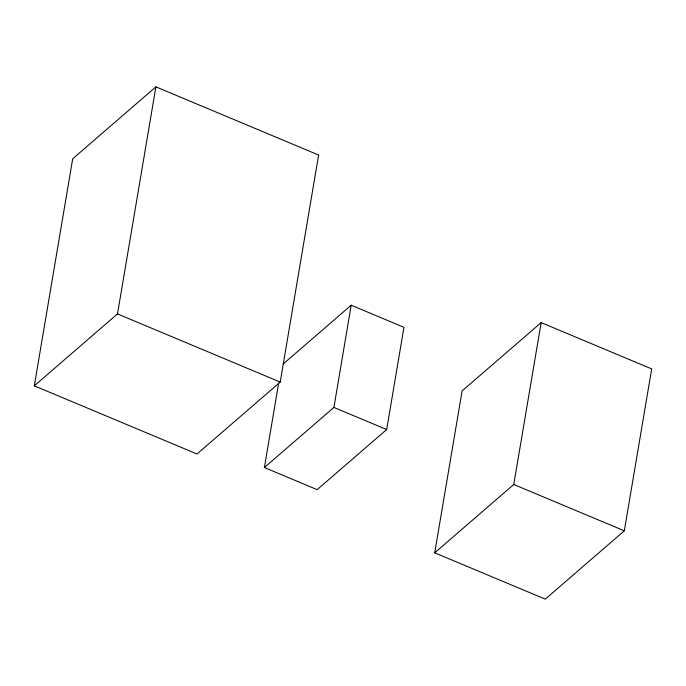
<?xml version="1.0" encoding="UTF-8"?>
<svg xmlns="http://www.w3.org/2000/svg" width="686" height="686" viewBox="0 0 686 686"><rect width="100%" height="100%" fill="white"/><g stroke="black" fill="none" stroke-linecap="round" stroke-linejoin="round"><path stroke-width="1.03" d="M34.3 385.832L72.707 158.775L155.894 86.865L318.621 155.027L280.214 382.085L197.028 453.995L34.3 385.832L117.495 313.914L155.894 86.865M283.284 363.914L351.198 305.21L403.968 327.316L386.681 429.539L317.155 489.641L264.376 467.535L278.636 383.225M264.376 467.535L333.911 407.433L351.198 305.21M434.718 552.822L462.107 390.926L541.151 322.6L651.7 368.914L624.32 530.81L545.276 599.135L434.718 552.822L513.763 484.496L541.151 322.6M117.495 313.914L280.214 382.085M333.911 407.433L386.681 429.539M513.763 484.496L624.32 530.81"/></g></svg>
